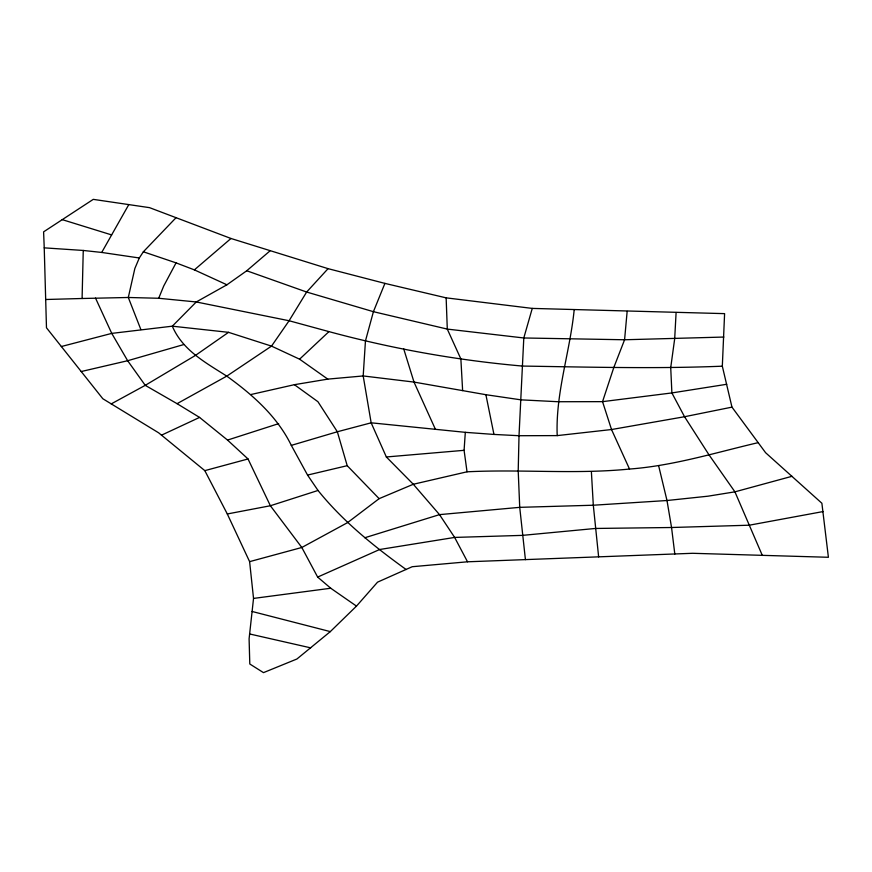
<?xml version="1.0" encoding="UTF-8"?>
<svg xmlns="http://www.w3.org/2000/svg" width="872" height="872" viewBox="0 0 872 872"><rect width="100%" height="100%" fill="white"/><g stroke="black" fill="none" stroke-linecap="round" stroke-linejoin="round"><path stroke-width="1.31" d="M45.878 299.499L82.088 298.497L83.254 250.46L44.232 247.855L43.6 231.854L93.271 199.361L149.548 207.656L230.982 238.481L328.068 268.652L384.912 283.389L446.148 297.853L532.258 308.405L724.599 313.637L722.321 366.185L731.968 407.137L765.605 452.721L821.882 503.253L828.4 557.284L692.608 553.295L467.523 561.797L412.227 566.713L377.543 582.158L356.485 606.105L330.314 631.611L296.916 659.003L263.486 672.639L249.795 663.995L249.098 638.784L253.534 598.421L249.61 561.644L227.298 513.968L204.822 470.64L158.66 432.828L102.831 398.744L46.478 327.785L44.232 247.855M61.323 346.533L111.747 333.387L172.329 326.183C182.499 350.261 205.868 362.785 226.775 376.126C252.499 394.613 277.242 416.467 291.313 445.374L337.344 431.76L371.156 422.811L465.31 432.338L493.955 434.43L519.014 435.717L557.197 435.608C555.497 392.869 570.016 351.961 574.19 309.724M676.105 312.503L674.688 338.761L670.721 367.624L671.887 392.934L684.542 416.729L709.023 454.879L734.922 491.841L762.335 555.464M758.269 442.627C715.639 452.579 673.38 465.79 629.519 469.049C575.498 474.433 521.183 469.103 467.032 471.807L464.089 450.323L465.31 432.338M627.153 311.337L624.581 339.764L613.823 367.461L602.541 401.654L611.523 429.536L629.519 469.049M532.258 308.405L523.8 337.976L519.014 435.717L518.208 470.913L519.723 507.341L525.424 559.639M384.912 283.389L373.412 311.685L365.455 340.93L363.188 375.952L371.156 422.811L386.351 456.972L413.306 484.265L439.51 514.633L454.639 537.425L467.523 561.797M82.088 298.497L128.304 297.483L158.693 298.268L163.74 285.972L176.057 262.864L194.38 269.873L226.927 284.795L246.743 270.767L270.015 250.874M176.068 217.684L143.357 251.79L139.302 257.981L134.855 268.489L128.304 297.483L140.872 329.572M83.254 250.46L101.719 252.444L128.805 204.593M328.068 268.652L306.65 292.033L289.09 320.743L271.519 346.119L226.775 376.126L177.071 403.671L145.243 385.337L127.661 360.725L111.747 333.387L95.506 298.082M226.927 284.795L196.265 301.963L172.329 326.183L228.551 332.33L271.519 346.119L299.587 359.188L328.951 331.611C392.324 348.756 457.092 360.332 522.492 366.066C589.101 367.09 655.733 368.9 722.321 366.185M194.38 269.873L230.982 238.481M467.032 471.807L413.306 484.265L379.135 498.653L347.514 522.655L301.821 547.485L249.61 561.644M228.551 332.33L195.372 355.46L145.243 385.337L111.202 403.91M161.473 435.183L199.568 417.416L227.538 440.077L248.03 458.966L270.375 505.749L301.821 547.485L317.648 577.079L330.75 588.24L356.485 606.105M317.648 577.079L379.636 549.513L454.639 537.425L522.426 535.375L595.489 528.454L671.549 527.505L749.255 525.206L823.233 511.537M227.538 440.077L278.648 423.639M406.178 569.547C374.044 546.384 343.012 521.467 318.018 490.467L270.375 505.749L227.298 513.968M364.801 537.752L439.51 514.633L519.723 507.341L593.309 505.226L666.993 500.517L707.988 496.19L734.922 491.841L791.983 476.308M183.698 344.582L127.661 360.725L81.194 371.537M204.822 470.64L248.03 458.966M291.313 445.374L307.554 475.077L347.209 465.692L379.135 498.653M250.896 394.536L294.398 384.683L327.785 379.124L363.188 375.952L414.004 382.078L485.889 394.7L520.944 399.845L558.135 401.73L602.541 401.654L671.887 392.934L726.747 384.28M731.968 407.137L684.542 416.729L611.523 429.536L557.197 435.608M253.534 598.421L330.75 588.24M386.351 456.972L464.089 450.323M723.869 337.05L624.581 339.764L523.8 337.976L447.292 329.093L373.412 311.685L306.65 292.033L246.743 270.767M158.693 298.268L196.265 301.963L289.09 320.743L328.951 331.611M101.719 252.444L139.302 257.981M249.686 633.977L310.639 647.842M252.117 611.479L330.314 631.611M62.195 219.624L111.638 234.917M143.357 251.79L176.057 262.864M177.071 403.671L199.568 417.416M299.587 359.188L327.785 379.124M294.398 384.683L317.931 401.709L337.344 431.76L347.209 465.692M307.554 475.077L318.018 490.467M435.401 429.286L414.004 382.078L403.692 348.811M658.676 465.888L666.993 500.517L671.549 527.505L674.819 554.069M485.889 394.7L493.955 434.43M598.639 556.903L593.309 505.226L591.38 471.665M462.629 390.612L460.874 358.959L447.292 329.093L446.148 297.853"/></g></svg>
